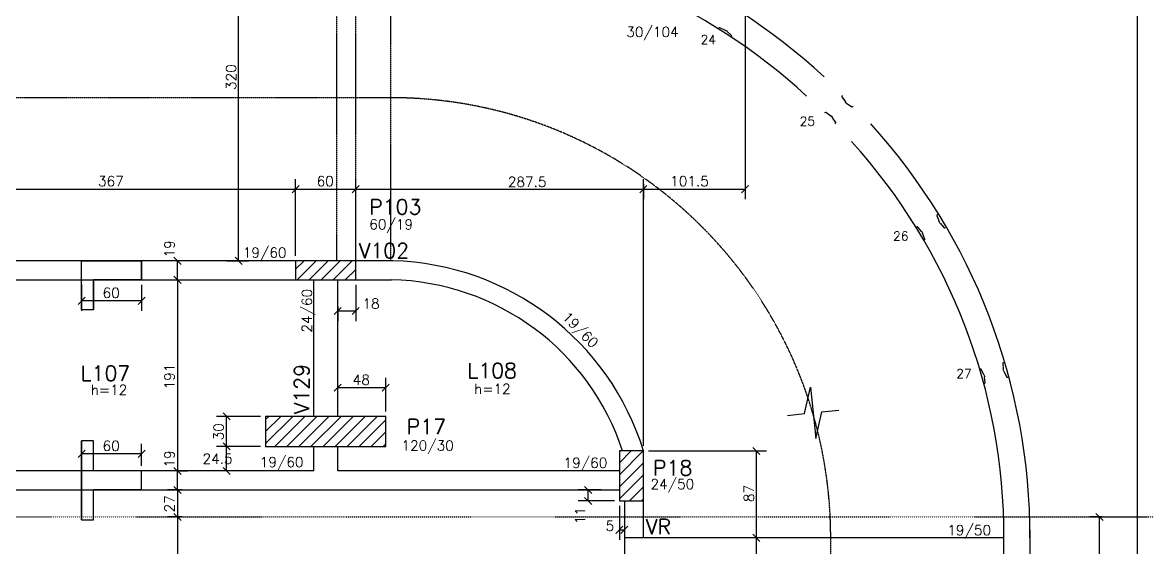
# Model space of a CAD drawing. Extents: x 880 to 5396, y 2011 to 4166.
# Drawn here: x 4266 to 5396, y 2855 to 3379 of the extents above; entities that cross this region are included whole.
import ezdxf

# ---------------------------------------------------------------- set-up
doc = ezdxf.new("R2010")
doc.units = 0
doc.header["$MEASUREMENT"] = 0
doc.linetypes.add('ESTILO_TQS_0004', pattern=[2, 0.5, -0.4, 0.1, -0.4, 0.1, -0.5])
doc.linetypes.add('ESTILO_TQS_0005', pattern=[0.4, 0.3, -0.1])
for name, color, linetype in [('1', 1, 'CONTINUOUS'), ('2', 2, 'CONTINUOUS'), ('3', 3, 'CONTINUOUS'), ('4', 4, 'CONTINUOUS'), ('6', 6, 'CONTINUOUS'), ('7', 7, 'CONTINUOUS'), ('8', 8, 'CONTINUOUS'), ('9', 9, 'CONTINUOUS')]:
    doc.layers.add(name, color=color, linetype=linetype)
doc.styles.get("Standard").update_dxf_attribs({"font": 'ROMANS.SHX'})

msp = doc.modelspace()

# ---------------------------------------------------------------- linework, layer by layer
at = {"layer": '1', "linetype": 'Continuous'}
msp.add_line((5246.746549, 2678.06465), (5246.746549, 2872.054273), dxfattribs=at)
msp.add_lwpolyline([(5272.746549, 2872.054273), (5272.746549, 2263.0645)], dxfattribs=at)
for centre, radius, start, end in [((4650.344039, 2874.151399), 613.915271, 47.241769, 86.72574), ((4650.344039, 2874.151399), 587.915271, 47.241769, 86.722948), ((4659.139887, 2865.711594), 613.608833, 359.846204, 42.206644), ((4659.139887, 2865.711594), 587.608833, 359.846204, 42.206644)]:
    msp.add_arc(centre, radius, start, end, dxfattribs=at)
at = {"layer": '2', "linetype": 'Continuous'}
for p, q in [((4535.495966, 3209.130716), (4542.567034, 3216.201784)), ((4535.495966, 3209.130716), (4542.567034, 3216.201784)), ((4595.495966, 3209.130716), (4602.567034, 3216.201784)), ((4595.495966, 3209.130716), (4602.567034, 3216.201784)), ((4882.995966, 3209.130716), (4890.067034, 3216.201784)), ((4882.995966, 3209.130716), (4890.067034, 3216.201784)), ((4882.995966, 3209.130716), (4890.067034, 3216.201784)), ((4984.495966, 3209.130716), (4991.567034, 3216.201784)), ((4424.524719, 3137.528966), (4417.453651, 3144.600034)), ((4424.524719, 3137.528966), (4417.453651, 3144.600034)), ((4485.506357, 3137.528966), (4478.435289, 3144.600034)), ((4424.524719, 3118.528966), (4417.453651, 3125.600034)), ((4424.524719, 3118.528966), (4417.453651, 3125.600034)), ((4417.453651, 3125.600034), (4424.524719, 3118.528966)), ((4328.666198, 3104.564479), (4321.595131, 3097.493411)), ((4388.666198, 3104.564479), (4381.595131, 3097.493411)), ((4584.567034, 3094.380051), (4577.495966, 3087.308983)), ((4602.567034, 3094.380051), (4595.495966, 3087.308983)), ((4584.567034, 3017.734322), (4577.495966, 3010.663254)), ((4632.567034, 3017.734322), (4625.495966, 3010.663254)), ((4473.519757, 2982.028966), (4466.448689, 2989.100034)), ((4328.666198, 2951.660483), (4321.595131, 2944.589416)), ((4388.666198, 2951.660483), (4381.595131, 2944.589416)), ((4473.519757, 2952.028966), (4466.448689, 2959.100034)), ((4473.519757, 2952.028966), (4466.448689, 2959.100034)), ((5002.922541, 2947.528966), (4995.851473, 2954.600034)), ((4424.524719, 2927.528966), (4417.453651, 2934.600034)), ((4424.524719, 2927.528966), (4417.453651, 2934.600034)), ((4417.453651, 2934.600034), (4424.524719, 2927.528966)), ((4473.519757, 2927.528966), (4466.448689, 2934.600034)), ((4424.524719, 2908.528966), (4417.453651, 2915.600034)), ((4424.524719, 2908.528966), (4417.453651, 2915.600034)), ((4417.453651, 2915.600034), (4424.524719, 2908.528966)), ((4834.857081, 2908.528966), (4827.786013, 2915.600034)), ((4834.857081, 2897.528966), (4827.786013, 2904.600034)), ((4417.453651, 2888.600034), (4424.524719, 2881.528966)), ((4417.453651, 2888.600034), (4424.524719, 2881.528966)), ((5345.800884, 2881.528966), (5338.729816, 2888.600034)), ((4858.995966, 2868.627341), (4866.067034, 2875.698409)), ((4863.995966, 2868.627341), (4871.067034, 2875.698409)), ((5002.922541, 2860.599345), (4995.851473, 2867.670413)), ((5002.922541, 2860.599345), (4995.851473, 2867.670413))]:
    msp.add_line(p, q, dxfattribs=at)
at = {"layer": '3', "linetype": 'Continuous'}
for p, q in [((4539.0315, 3132.596112), (4547.499888, 3141.0645)), ((4540.520703, 3122.0645), (4559.520703, 3141.0645)), ((4552.541518, 3122.0645), (4571.541518, 3141.0645)), ((4564.562334, 3122.0645), (4583.562334, 3141.0645)), ((4576.583149, 3122.0645), (4595.583149, 3141.0645)), ((4588.603964, 3122.0645), (4599.0315, 3132.492036)), ((4557.0315, 2985.5645), (4557.0315, 3122.0645)), ((4581.0315, 2985.5645), (4581.0315, 3122.0645)), ((4509.0315, 2958.346329), (4536.249671, 2985.5645)), ((4509.0315, 2970.367144), (4524.228856, 2985.5645)), ((4509.0315, 2982.387959), (4512.208041, 2985.5645)), ((4518.270486, 2955.5645), (4548.270486, 2985.5645)), ((4530.291302, 2955.5645), (4560.291302, 2985.5645)), ((4542.312117, 2955.5645), (4572.312117, 2985.5645)), ((4554.332932, 2955.5645), (4584.332932, 2985.5645)), ((4566.353748, 2955.5645), (4596.353748, 2985.5645)), ((4578.374563, 2955.5645), (4608.374563, 2985.5645)), ((4590.395378, 2955.5645), (4620.395378, 2985.5645)), ((4602.416193, 2955.5645), (4629.0315, 2982.179807)), ((4614.437009, 2955.5645), (4629.0315, 2970.158991)), ((4557.0315, 2931.0645), (4557.0315, 2955.5645)), ((4581.0315, 2931.0645), (4581.0315, 2955.5645)), ((4626.457824, 2955.5645), (4629.0315, 2958.138176)), ((4862.5315, 2927.18024), (4886.41576, 2951.0645)), ((4862.5315, 2939.201055), (4874.394945, 2951.0645)), ((4862.5315, 2915.159425), (4886.5315, 2939.159425)), ((4862.5315, 2903.138609), (4886.5315, 2927.138609)), ((4872.478206, 2901.0645), (4886.5315, 2915.117794)), ((4141.5315, 2912.0645), (4584.0315, 2912.0645)), ((4884.499021, 2901.0645), (4886.5315, 2903.096979))]:
    msp.add_line(p, q, dxfattribs=at)
for points in [[(4539.0315, 3141.0645), (4172.0315, 3141.0645)], [(4636.150397, 3141.0645), (4599.0315, 3141.0645)], [(4172.0315, 3122.0645), (4539.0315, 3122.0645)], [(4599.0315, 3122.0645), (4634.709888, 3122.0645)], [(4557.0315, 2931.0645), (4141.5315, 2931.0645)], [(4862.5315, 2931.0645), (4581.0315, 2931.0645)], [(4584.0315, 2912.0645), (4862.5315, 2912.0645)], [(4867.5315, 2901.0645), (4867.5315, 2854.634879)], [(4886.5315, 2864.134879), (4886.5315, 2901.0645)], [(5246.746549, 2864.134879), (4867.5315, 2864.134879)], [(4867.5315, 2854.634879), (4867.5315, 2760.0645)]]:
    msp.add_lwpolyline(points, dxfattribs=at)
for centre, radius, start, end in [((4628.899784, 2871.534159), 269.627847, 17.155341, 88.459063), ((4629.656668, 2873.743674), 248.372236, 18.138211, 88.834217)]:
    msp.add_arc(centre, radius, start, end, dxfattribs=at)
at = {"layer": '6', "linetype": 'Continuous'}
for p, q in [((4961.982657, 3373.667721), (4961.572002, 3373.035257)), ((4968.465882, 3371.453141), (4962.719146, 3373.915204)), ((4974.52332, 3366.250817), (4969.936031, 3370.498581)), ((4974.186258, 3364.844889), (4974.596913, 3365.477352)), ((5084.81405, 3304.989227), (5088.340722, 3299.826931)), ((5085.455606, 3306.284854), (5084.914472, 3305.759668)), ((5068.056679, 3289.398717), (5067.515545, 3288.873531)), ((5073.884295, 3285.796571), (5068.829779, 3289.476053)), ((5089.561508, 3298.569073), (5094.616024, 3294.889591)), ((5095.389124, 3294.966927), (5095.930259, 3295.492113)), ((5078.631754, 3279.376417), (5075.105081, 3284.538713)), ((5077.990197, 3278.08079), (5078.531331, 3278.605976)), ((5180.672485, 3187.275385), (5180.023533, 3186.891317)), ((5179.745716, 3186.165727), (5181.9673, 3180.321816)), ((5182.86006, 3178.813339), (5186.9139, 3174.053811)), ((5159.806949, 3174.926552), (5159.157997, 3174.542484)), ((5164.630536, 3170.061414), (5160.576696, 3174.820941)), ((5167.744881, 3162.709026), (5165.523297, 3168.552936)), ((5187.683647, 3173.9482), (5188.332599, 3174.332269)), ((5166.818111, 3161.599367), (5167.467063, 3161.983436)), ((4325.130664, 3141.0645), (4385.130664, 3141.0645)), ((4325.130664, 3122.0645), (4325.130664, 3141.0645)), ((4385.130664, 3122.0645), (4385.130664, 3141.0645)), ((4325.130664, 3092.0645), (4325.130664, 3122.0645)), ((4337.130664, 3122.0645), (4385.130664, 3122.0645)), ((4337.130664, 3092.0645), (4337.130664, 3122.0645)), ((5246.695021, 3039.377822), (5245.968517, 3039.175732)), ((5223.335999, 3032.880099), (5222.609496, 3032.678009)), ((5226.728409, 3026.927946), (5224.051797, 3032.577944)), ((5245.511564, 3038.547356), (5246.136961, 3032.326777)), ((5246.606715, 3030.638033), (5249.283327, 3024.988036)), ((5226.640103, 3018.188157), (5227.366607, 3018.390247)), ((5227.82356, 3019.018624), (5227.198163, 3025.239202)), ((5249.999125, 3024.68588), (5250.725628, 3024.88797)), ((4325.130664, 2931.0645), (4325.130664, 2961.0645)), ((4337.130664, 2931.0645), (4337.130664, 2961.0645)), ((4325.130664, 2912.0645), (4325.130664, 2931.0645)), ((4385.130664, 2931.0645), (4337.130664, 2931.0645)), ((4385.130664, 2912.0645), (4385.130664, 2931.0645)), ((4325.130664, 2882.0645), (4325.130664, 2912.0645)), ((4385.130664, 2912.0645), (4337.130664, 2912.0645)), ((4337.130664, 2882.0645), (4337.130664, 2912.0645))]:
    msp.add_line(p, q, dxfattribs=at)
for centre, radius, start, end in [((4962.506853, 3373.327363), 0.625, 70.143328, 147.004554), ((4968.678174, 3372.040982), 0.625, 250.143328, 327.004554), ((4970.386634, 3370.931688), 0.625, 147.004554, 223.865779), ((4974.072717, 3365.81771), 0.625, 327.004554, 43.865779), ((5085.349755, 3305.311167), 0.625, 134.14311, 211.004336), ((5087.805014, 3299.504991), 0.625002, 314.038114, 31.004259), ((5068.491962, 3288.950216), 0.625, 57.281885, 134.14311), ((5089.223691, 3298.043235), 0.625, 57.281885, 134.14311), ((5094.953841, 3295.415428), 0.625, 237.281885, 314.14311), ((5074.222112, 3286.322409), 0.625, 237.281885, 314.14311), ((5075.640786, 3284.860653), 0.625, 134.14311, 211.004336), ((5078.096048, 3279.054478), 0.625, 314.14311, 31.004336), ((5180.341856, 3186.353454), 0.625, 120.618285, 197.47951), ((5160.125272, 3174.38869), 0.625, 43.757059, 120.618285), ((5181.371157, 3180.134088), 0.625002, 300.513289, 17.479433), ((5182.408636, 3178.381088), 0.625, 43.757059, 120.618285), ((5165.08196, 3170.493665), 0.625, 223.757059, 300.618285), ((5166.119437, 3168.740664), 0.625, 120.618285, 197.47951), ((5187.365325, 3174.486063), 0.625, 223.757059, 300.618285), ((5167.14874, 3162.521298), 0.625, 300.618285, 17.47951), ((5223.503495, 3032.277961), 0.625, 28.683619, 105.544845), ((5246.136013, 3038.573594), 0.625, 105.544845, 182.40607), ((5245.51251, 3032.300539), 0.625002, 285.439849, 2.405993), ((5246.058413, 3030.33805), 0.625, 28.683619, 105.544845), ((5227.276711, 3027.227929), 0.625, 208.683619, 285.544845), ((5227.822612, 3025.265441), 0.625, 105.544845, 182.40607), ((5227.199111, 3018.992385), 0.625, 285.544845, 2.40607), ((5249.83163, 3025.288019), 0.625, 208.683619, 285.544845)]:
    msp.add_arc(centre, radius, start, end, dxfattribs=at)
at = {"layer": '7', "linetype": 'Continuous'}
for points in [[(4539.0315, 3122.0645), (4599.0315, 3122.0645), (4599.0315, 3141.0645), (4539.0315, 3141.0645), (4539.0315, 3122.0645)], [(4509.0315, 2955.5645), (4629.0315, 2955.5645), (4629.0315, 2985.5645), (4509.0315, 2985.5645), (4509.0315, 2955.5645)], [(4862.5315, 2901.0645), (4886.5315, 2901.0645), (4886.5315, 2951.0645), (4862.5315, 2951.0645), (4862.5315, 2901.0645)]]:
    msp.add_lwpolyline(points, dxfattribs=at)
at = {"layer": '8', "linetype": 'Continuous'}
for points in [[(4325.130664, 3141.0645), (4385.130664, 3141.0645), (4385.130664, 3122.0645), (4337.130664, 3122.0645), (4337.130664, 3092.0645), (4325.130664, 3092.0645), (4325.130664, 3141.0645)], [(4325.130664, 2882.0645), (4337.130664, 2882.0645), (4337.130664, 2912.0645), (4385.130664, 2912.0645), (4385.130664, 2931.0645), (4337.130664, 2931.0645), (4337.130664, 2961.0645), (4325.130664, 2961.0645), (4325.130664, 2882.0645)]]:
    msp.add_lwpolyline(points, dxfattribs=at)
at = {"layer": '9', "linetype": 'Continuous'}
for p, q in [((4988.0315, 3571.478741), (4988.0315, 3202.66625)), ((4481.970823, 3141.0645), (4481.970823, 3461.0645)), ((5380.152775, 2885.0645), (5380.152775, 3455.0645)), ((4539.0315, 3146.0645), (4539.0315, 3222.66625)), ((4599.0315, 3146.0645), (4599.0315, 3222.66625)), ((4886.5315, 2956.0645), (4886.5315, 3222.66625)), ((4988.0315, 3221.937044), (4988.0315, 3202.66625)), ((4172.0315, 3212.66625), (4539.0315, 3212.66625)), ((4539.0315, 3212.66625), (4599.0315, 3212.66625)), ((4599.0315, 3212.66625), (4886.5315, 3212.66625)), ((4886.5315, 3217.66625), (4886.5315, 3202.66625)), ((4886.5315, 3212.66625), (4988.0315, 3212.66625)), ((4420.989185, 3122.0645), (4420.989185, 3141.0645)), ((4469.832041, 3141.0645), (4491.970823, 3141.0645)), ((4420.989185, 3122.0645), (4420.989185, 2931.0645)), ((4325.130664, 3117.0645), (4325.130664, 3091.028945)), ((4385.130664, 3117.0645), (4385.130664, 3091.028945)), ((4599.0315, 3117.0645), (4599.0315, 3080.844517)), ((4385.130664, 3101.028945), (4325.130664, 3101.028945)), ((4581.0315, 3095.514332), (4581.0315, 3080.844517)), ((4599.0315, 3090.844517), (4581.0315, 3090.844517)), ((4581.0315, 3002.802418), (4581.0315, 3024.198788)), ((4629.0315, 2990.5645), (4629.0315, 3024.198788)), ((4629.0315, 3014.198788), (4581.0315, 3014.198788)), ((4504.0315, 2985.5645), (4459.984223, 2985.5645)), ((4469.984223, 2955.5645), (4469.984223, 2985.5645)), ((4325.130664, 2936.0645), (4325.130664, 2958.124949)), ((4385.130664, 2936.0645), (4385.130664, 2958.124949)), ((4504.0315, 2955.5645), (4459.984223, 2955.5645)), ((4469.984223, 2931.0645), (4469.984223, 2955.5645)), ((4891.5315, 2951.0645), (5009.387007, 2951.0645)), ((4999.387007, 2864.134879), (4999.387007, 2951.0645)), ((4385.130664, 2948.124949), (4325.130664, 2948.124949)), ((4420.989185, 2912.0645), (4420.989185, 2931.0645)), ((4421.215072, 2931.0645), (4430.989185, 2931.0645)), ((4481.325061, 2931.0645), (4459.984223, 2931.0645)), ((4425.205807, 2912.0645), (4410.989185, 2912.0645)), ((4420.989185, 2912.0645), (4420.989185, 2885.0645)), ((4844.376947, 2912.0645), (4821.321547, 2912.0645)), ((4831.321547, 2901.0645), (4831.321547, 2912.0645)), ((4857.5315, 2901.0645), (4821.321547, 2901.0645)), ((4862.5315, 2896.0645), (4862.5315, 2862.162875)), ((4425.701052, 2885.0645), (4410.989185, 2885.0645)), ((4420.989185, 2885.0645), (4420.989185, 2760.0645)), ((5345.056449, 2885.0645), (5332.26535, 2885.0645)), ((5334.323106, 2885.0645), (5390.152775, 2885.0645)), ((5342.26535, 2666.318461), (5342.26535, 2885.0645)), ((5380.152775, 2263.0645), (5380.152775, 2885.0645)), ((4862.5315, 2872.162875), (4867.5315, 2872.162875)), ((4867.5315, 2880.783615), (4867.5315, 2862.162875)), ((4999.387007, 2845.134879), (4999.387007, 2864.134879))]:
    msp.add_line(p, q, dxfattribs=at)
at = {"layer": '9', "linetype": 'ESTILO_TQS_0005'}
for p, q in [((4580.0315, 3141.0645), (4580.0315, 3460.5645)), ((4599.0315, 3141.0645), (4599.0315, 3460.5645)), ((4633.650397, 3464.134879), (4633.650397, 3141.0645)), ((4633.650397, 3304.134879), (3942.650397, 3304.134879)), ((5073.650397, 2640.064595), (5073.650397, 2864.134879))]:
    msp.add_line(p, q, dxfattribs=at)
at = {"layer": '9', "linetype": 'ESTILO_TQS_0004'}
msp.add_line((1276.995262, 2885.0645), (5396.070911, 2885.0645), dxfattribs=at)
at = {"layer": '9', "linetype": 'Continuous'}
msp.add_lwpolyline([(5030.548806, 2986.489437), (5047.583966, 2988.257475), (5053.449445, 3014.694181), (5058.75355, 2963.588799), (5064.619078, 2990.025509), (5081.654189, 2991.793542)], dxfattribs=at)
at = {"layer": '9', "linetype": 'ESTILO_TQS_0005'}
msp.add_arc((4633.650397, 2864.134879), 440, 0, 90, dxfattribs=at)

# ---------------------------------------------------------------- texts
at = {"layer": '2', "linetype": 'Continuous'}
for s, p in [('320', (4479.476352, 3311.835462)), ('19', (4417.989185, 3144.39783)), ('191', (4417.989185, 3012.5645)), ('30', (4466.984223, 2961.5645)), ('19', (4417.989185, 2934.39783)), ('87', (4996.981549, 2899.895999)), ('27', (4417.989185, 2889.5645)), ('11', (4828.321547, 2877.73117))]:
    msp.add_text(s, height=10, rotation=90, dxfattribs=at).set_placement(p)
for s, p in [('367', (4341.5315, 3215.66625)), ('60', (4560.0315, 3215.66625)), ('287.5', (4751.04107, 3214.94937)), ('101.5', (4913.2815, 3215.66625)), ('60', (4346.130664, 3104.028945)), ('18', (4605.778638, 3093.307305)), ('48', (4596.0315, 3017.198788)), ('60', (4346.130664, 2951.124949)), ('24.5', (4446.001559, 2938.260574)), ('5', (4848.747018, 2871.10251))]:
    msp.add_text(s, height=10, dxfattribs=at).set_placement(p)
at = {"layer": '3', "linetype": 'Continuous'}
for s, height, p in [('30/104', 10, (4869.408253, 3364.85163)), ('24', 9, (4943.62372, 3357.702791)), ('25', 9, (5042.619569, 3276.149068)), ('60/19', 10, (4612.59311, 3172.49351)), ('26', 9, (5135.976877, 3161.324571)), ('19/60', 10, (4486.185769, 3144.288476)), ('27', 9, (5199.050947, 3023.801468)), ('h=12', 10, (4334.332262, 3006.999327)), ('h=12', 10, (4717.38905, 3007.990464)), ('120/30', 10, (4644.797957, 2951.388301)), ('19/60', 10, (4503.154494, 2934.8145)), ('19/60', 10, (4806.714585, 2934.086538)), ('24/50', 10, (4893.571886, 2912.782803)), ('19/50', 10, (5190.168228, 2866.818779))]:
    msp.add_text(s, height=height, dxfattribs=at).set_placement(p)
for s, rotation, p in [('24/60', 90, (4555.275508, 3069.229157)), ('19/60', 315, (4804.544552, 3084.012064))]:
    msp.add_text(s, height=10, rotation=rotation, dxfattribs=at).set_placement(p)
at = {"layer": '4', "linetype": 'Continuous'}
for s, p in [('P103', (4612.59311, 3187.49351)), ('V102', (4602.240926, 3143.718961)), ('L107', (4324.166951, 3021.17563)), ('L108', (4710.612176, 3023.860985)), ('P17', (4649.993975, 2967.809541)), ('P18', (4896.131297, 2926.588922)), ('VR', (4889.009067, 2867.938308))]:
    msp.add_text(s, height=15, dxfattribs=at).set_placement(p)
msp.add_text('V129', height=15, rotation=90, dxfattribs=at).set_placement((4552.485262, 2987.790454))

doc.saveas('drawing.dxf')
